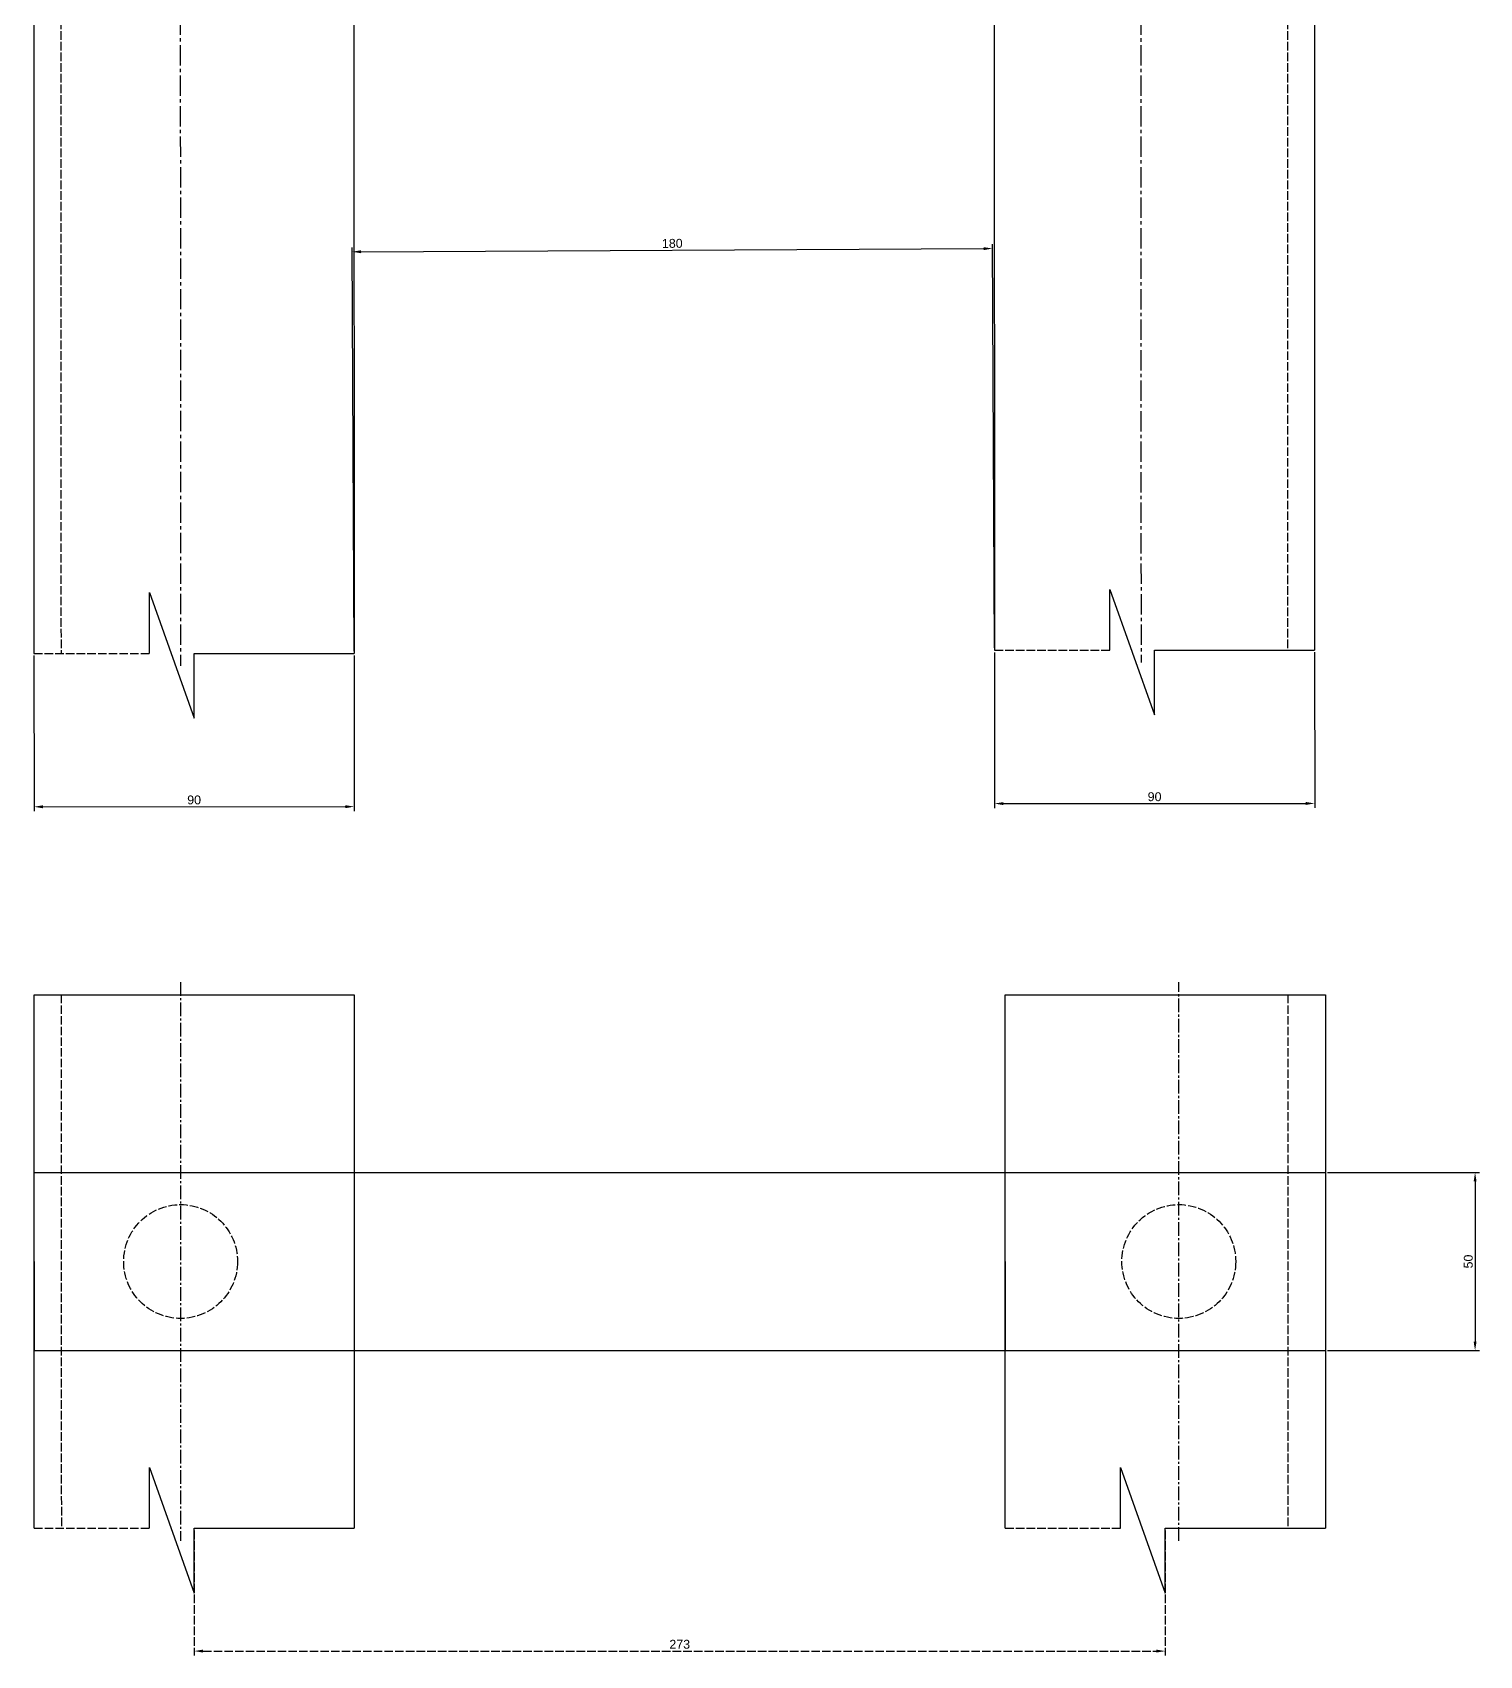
# Model space of a CAD drawing. Header units: millimetres. Extents: x 4013 to 7210, y 1655 to 5494.
# Drawn here: x 4754.7 to 5161.5, y 3230.5 to 3686.7 of the extents above; entities that cross this region are included whole.
import ezdxf

# ---------------------------------------------------------------- set-up
doc = ezdxf.new("R2010")
doc.units = ezdxf.units.MM
doc.linetypes.add('ACAD_ISO02W100', pattern=[15, 12, -3])
doc.linetypes.add('CENTER2', pattern=[28.575, 19.05, -3.175, 3.175, -3.175])
doc.styles.get("Standard").update_dxf_attribs({"font": 'arial.ttf'})
doc.dimstyles.new('ISO-25', dxfattribs={"dimtxt": 2.5, "dimasz": 2.5, "dimexe": 1.25, "dimexo": 0.625, "dimtad": 1, "dimtxsty": 'Standard', "dimcen": 2.5, "dimadec": 0, "dimazin": 0, "dimtfac": 1, "dimtmove": 0, "dimatfit": 3, "dimfxl": 1, "dimarcsym": 0})

# ---------------------------------------------------------------- blocks, each defined once
blk = doc.blocks.new('*U94')
at = {"color": 0, "linetype": 'CENTER2', "ltscale": 0.3, "transparency": 16777216}
blk.add_line((-0.21, 554.46), (0.21, -554.46), dxfattribs=at)
blk = doc.blocks.new('*D144')
at = {"color": 0, "lineweight": -2, "ltscale": 0.2, "transparency": 16777216}
for p, q in [((4755.15, 3511.57), (4755.17, 3467.83)), ((4845.15, 3511.61), (4845.17, 3467.87)), ((4757.67, 3469.08), (4842.67, 3469.12))]:
    blk.add_line(p, q, dxfattribs=at)
at = {"color": 0, "ltscale": 0.2, "transparency": 16777216}
for points in [[(4757.67, 3469.5), (4757.67, 3468.67), (4755.17, 3469.08)], [(4842.67, 3469.53), (4842.67, 3468.7), (4845.17, 3469.12)]]:
    blk.add_solid(points, dxfattribs=at)
at = {"layer": 'DEFPOINTS', "color": 0, "ltscale": 0.2, "transparency": 16777216}
for p in [(4755.15, 3512.2), (4845.15, 3512.23), (4845.17, 3469.12)]:
    blk.add_point(p, dxfattribs=at)
at = {"color": 0, "ltscale": 0.2, "transparency": 16777216, "insert": (4800.17, 3471), "char_height": 2.5, "attachment_point": 5, "rotation": 0.0221}
blk.add_mtext('90', dxfattribs=at)
blk = doc.blocks.new('*U95')
at = {"color": 0, "linetype": 'CENTER2', "ltscale": 0.3, "transparency": 16777216}
blk.add_line((-0.21, 554), (0.21, -554), dxfattribs=at)
blk = doc.blocks.new('*D145')
at = {"color": 0, "lineweight": -2, "ltscale": 0.2, "transparency": 16777216}
for p, q in [((5025.15, 3512.47), (5025.17, 3468.73)), ((5115.15, 3512.51), (5115.17, 3468.77)), ((5027.67, 3469.98), (5112.67, 3470.02))]:
    blk.add_line(p, q, dxfattribs=at)
at = {"color": 0, "ltscale": 0.2, "transparency": 16777216}
for points in [[(5027.67, 3470.4), (5027.67, 3469.57), (5025.17, 3469.98)], [(5112.67, 3470.43), (5112.67, 3469.6), (5115.17, 3470.02)]]:
    blk.add_solid(points, dxfattribs=at)
at = {"layer": 'DEFPOINTS', "color": 0, "ltscale": 0.2, "transparency": 16777216}
for p in [(5025.15, 3513.1), (5115.15, 3513.13), (5115.17, 3470.02)]:
    blk.add_point(p, dxfattribs=at)
at = {"color": 0, "ltscale": 0.2, "transparency": 16777216, "insert": (5070.16, 3471.9), "char_height": 2.5, "attachment_point": 5, "rotation": 0.0221}
blk.add_mtext('90', dxfattribs=at)
blk = doc.blocks.new('*D129')
at = {"color": 0, "linetype": 'ACAD_ISO02W100', "lineweight": -2, "ltscale": 0.2, "transparency": 16777216}
for p, q in [((4800.17, 3265.64), (4800.17, 3230.5)), ((5073.17, 3265.64), (5073.17, 3230.5)), ((4802.67, 3231.75), (5070.67, 3231.75))]:
    blk.add_line(p, q, dxfattribs=at)
at = {"color": 0, "linetype": 'ACAD_ISO02W100', "ltscale": 0.2, "transparency": 16777216}
for points in [[(4802.67, 3232.17), (4802.67, 3231.34), (4800.17, 3231.75)], [(5070.67, 3232.17), (5070.67, 3231.34), (5073.17, 3231.75)]]:
    blk.add_solid(points, dxfattribs=at)
at = {"layer": 'DEFPOINTS', "color": 0, "linetype": 'ACAD_ISO02W100', "ltscale": 0.2, "transparency": 16777216}
for p in [(4800.17, 3266.26), (5073.17, 3266.26), (5073.17, 3231.75)]:
    blk.add_point(p, dxfattribs=at)
at = {"color": 0, "linetype": 'ACAD_ISO02W100', "ltscale": 0.2, "transparency": 16777216, "insert": (4936.67, 3233.65), "char_height": 2.5, "attachment_point": 5}
blk.add_mtext('273', dxfattribs=at)
blk = doc.blocks.new('*U105')
at = {"color": 0, "linetype": 'CENTER2', "ltscale": 0.2, "transparency": 16777216}
blk.add_line((0, 78.5), (0, -78.5), dxfattribs=at)
blk = doc.blocks.new('*U106')
at = {"color": 0, "linetype": 'CENTER2', "ltscale": 0.2, "transparency": 16777216}
blk.add_line((0, -78.5), (0, 78.5), dxfattribs=at)
blk = doc.blocks.new('*D146')
at = {"color": 0, "lineweight": -2, "ltscale": 0.2, "transparency": 16777216}
for p, q in [((5118.79, 3366.26), (5161.5, 3366.26)), ((5160.25, 3363.76), (5160.25, 3318.76)), ((5118.79, 3316.26), (5161.5, 3316.26))]:
    blk.add_line(p, q, dxfattribs=at)
at = {"color": 0, "ltscale": 0.2, "transparency": 16777216}
for points in [[(5159.84, 3363.76), (5160.67, 3363.76), (5160.25, 3366.26)], [(5159.84, 3318.76), (5160.67, 3318.76), (5160.25, 3316.26)]]:
    blk.add_solid(points, dxfattribs=at)
at = {"layer": 'DEFPOINTS', "color": 0, "ltscale": 0.2, "transparency": 16777216}
for p in [(5118.17, 3366.26), (5118.17, 3316.26), (5160.25, 3316.26)]:
    blk.add_point(p, dxfattribs=at)
at = {"color": 0, "ltscale": 0.2, "transparency": 16777216, "insert": (5158.35, 3341.26), "char_height": 2.5, "attachment_point": 5, "rotation": 90}
blk.add_mtext('50', dxfattribs=at)
blk = doc.blocks.new('*D148')
at = {"color": 0, "lineweight": -2, "ltscale": 0.2, "transparency": 16777216}
for p, q in [((5025.15, 3513.72), (5024.58, 3627.24)), ((4845.15, 3512.82), (4844.58, 3626.34)), ((4847.08, 3625.1), (5022.08, 3625.98))]:
    blk.add_line(p, q, dxfattribs=at)
at = {"color": 0, "ltscale": 0.2, "transparency": 16777216}
for points in [[(4847.08, 3625.52), (4847.09, 3624.69), (4844.58, 3625.09)], [(5022.08, 3626.4), (5022.09, 3625.56), (5024.58, 3625.99)]]:
    blk.add_solid(points, dxfattribs=at)
at = {"layer": 'DEFPOINTS', "color": 0, "ltscale": 0.2, "transparency": 16777216}
for p in [(5024.58, 3625.99), (5025.15, 3513.1), (4845.15, 3512.2)]:
    blk.add_point(p, dxfattribs=at)
at = {"color": 0, "ltscale": 0.2, "transparency": 16777216, "insert": (4934.58, 3627.44), "char_height": 2.5, "attachment_point": 5, "rotation": 0.2866}
blk.add_mtext('180', dxfattribs=at)

msp = doc.modelspace()

# ---------------------------------------------------------------- linework, layer by layer
at = {"ltscale": 0.2}
for p, q in [((4754.724, 4614.109), (4755.149, 3512.197)), ((4844.724, 4614.109), (4845.149, 3512.197)), ((5024.724, 4614.109), (5025.149, 3513.098)), ((5114.724, 4614.109), (5115.149, 3513.098)), ((4787.597, 3512.197), (4787.597, 3529.3)), ((4787.597, 3529.3), (4800.149, 3494.005)), ((5057.597, 3513.098), (5057.597, 3530.201)), ((5057.597, 3530.201), (5070.149, 3494.905)), ((5070.149, 3509.598), (5070.149, 3513.098)), ((5070.149, 3513.098), (5070.149, 3513.098)), ((5070.149, 3513.098), (5115.149, 3513.098)), ((4800.149, 3508.697), (4800.149, 3512.197)), ((4800.149, 3512.197), (4800.149, 3512.197)), ((4800.149, 3512.197), (4845.149, 3512.197)), ((4800.149, 3494.005), (4800.149, 3508.697)), ((5070.149, 3494.905), (5070.149, 3509.598)), ((4755.167, 3416.261), (4845.167, 3416.261)), ((4755.167, 3266.261), (4755.167, 3416.261)), ((4845.167, 3416.261), (4845.167, 3266.261)), ((5028.167, 3416.261), (5118.167, 3416.261)), ((5028.167, 3266.261), (5028.167, 3416.261)), ((5118.167, 3416.261), (5118.167, 3266.261)), ((4755.167, 3341.261), (4755.167, 3366.261)), ((4755.167, 3366.261), (5118.167, 3366.261)), ((5028.167, 3341.261), (5028.167, 3366.261)), ((4755.167, 3341.261), (4755.167, 3316.261)), ((5028.167, 3341.261), (5028.167, 3316.261)), ((4755.167, 3316.261), (5118.167, 3316.261)), ((4787.614, 3266.261), (4787.614, 3283.365)), ((4787.614, 3283.365), (4800.167, 3248.069)), ((5060.614, 3266.261), (5060.614, 3283.365)), ((5060.614, 3283.365), (5073.167, 3248.069)), ((4800.167, 3262.761), (4800.167, 3266.261)), ((4800.167, 3266.261), (4800.167, 3266.261)), ((4800.167, 3266.261), (4845.167, 3266.261)), ((4800.167, 3248.069), (4800.167, 3262.761)), ((5073.167, 3262.761), (5073.167, 3266.261)), ((5073.167, 3266.261), (5118.167, 3266.261)), ((5073.167, 3248.069), (5073.167, 3262.761))]:
    msp.add_line(p, q, dxfattribs=at)
at = {"linetype": 'ACAD_ISO02W100', "ltscale": 0.2}
for p, q in [((4762.324, 4614.112), (4762.749, 3512.197)), ((5107.124, 4614.106), (5107.549, 3513.098)), ((5025.149, 3513.098), (5057.597, 3513.098)), ((4755.149, 3512.197), (4787.597, 3512.197)), ((4762.786, 3416.261), (4762.844, 3266.261)), ((5107.586, 3416.261), (5107.644, 3266.261)), ((4755.167, 3266.261), (4787.614, 3266.261)), ((5028.167, 3266.261), (5060.614, 3266.261))]:
    msp.add_line(p, q, dxfattribs=at)
for centre in [(4796.367, 3341.261), (5076.967, 3341.261)]:
    msp.add_circle(centre, 16, dxfattribs=at)

# ---------------------------------------------------------------- block references
at = {"linetype": 'CENTER2', "ltscale": 0.3}
for name, p in [('*U94', (4796.137, 4063.152)), ('*U95', (5066.137, 4063.602))]:
    msp.add_blockref(name, p, dxfattribs=at)
at = {"linetype": 'CENTER2', "ltscale": 0.2}
for name, p in [('*U105', (4796.367, 3341.261)), ('*U106', (5076.967, 3341.261))]:
    msp.add_blockref(name, p, dxfattribs=at)

# ---------------------------------------------------------------- dimensions: what is measured, and where the dimension line sits
at = {"ltscale": 0.2}
for p1, p2, distance, picture, middle in [((4845.149, 3512.197), (5025.149, 3513.098), 112.895, '*D148', (4934.575, 3627.442)), ((5025.149, 3513.098), (5115.149, 3513.132), -43.116, '*D145', (5070.165, 3471.9)), ((4755.149, 3512.197), (4845.149, 3512.232), -43.116, '*D144', (4800.165, 3471))]:
    dim = msp.add_aligned_dim(p1=p1, p2=p2, distance=distance, dimstyle='ISO-25', dxfattribs=at)
    dim.commit()
    dim.dimension.update_dxf_attribs({"geometry": picture, "text_midpoint": middle})
dim = msp.add_linear_dim(base=(5160.252, 3316.261), p1=(5118.167, 3366.261), p2=(5118.167, 3316.261), angle=90, dimstyle='ISO-25', dxfattribs=at)
dim.commit()
dim.dimension.update_dxf_attribs({"geometry": '*D146', "text_midpoint": (5158.351, 3341.261)})
at = {"linetype": 'ACAD_ISO02W100', "ltscale": 0.2}
dim = msp.add_linear_dim(base=(5073.167, 3231.752), p1=(4800.167, 3266.261), p2=(5073.167, 3266.261), dimstyle='ISO-25', dxfattribs=at)
dim.commit()
dim.dimension.update_dxf_attribs({"geometry": '*D129', "text_midpoint": (4936.667, 3233.654)})

doc.saveas('drawing.dxf')
